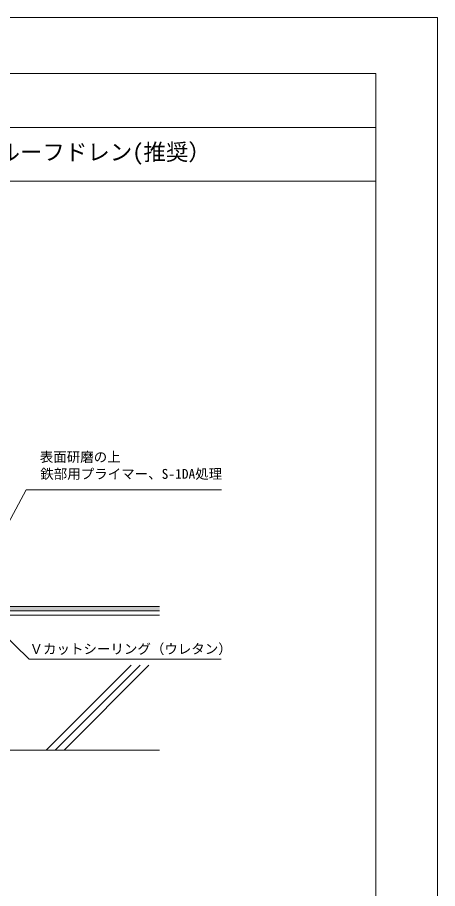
# Model space of a CAD drawing. Units: millimetres, scale not verified. Extents: x -667 to 383, y -810 to 675.
# Drawn here: x -84 to 383, y -295 to 675 of the extents above; entities that cross this region are included whole.
import ezdxf
from ezdxf.enums import TextEntityAlignment as Align

# ---------------------------------------------------------------- set-up
doc = ezdxf.new("R2010")
doc.units = ezdxf.units.MM
doc.header["$LTSCALE"] = 5
for name, color, linetype, lineweight in [('0-0_Defpoints', 7, 'Continuous', 18), ('0-5_文字', 4, 'Continuous', 18), ('0-6_枠', 6, 'Continuous', 18), ('0-7_躯体', 4, 'Continuous', 18)]:
    doc.layers.add(name, color=color, linetype=linetype, lineweight=lineweight)
doc.styles.add('ＭＳ ゴシック', font='')
doc.styles.get('ＭＳ ゴシック').set_extended_font_data('MS Gothic')

msp = doc.modelspace()

# ---------------------------------------------------------------- linework, layer by layer
at = {"layer": '0-0_Defpoints'}
for p, q in [((383.269, 674.886), (-666.731, 674.886)), ((383.269, -810.114), (383.269, 674.886))]:
    msp.add_line(p, q, dxfattribs=at)
for points in [[(-126.337, 13.912), (-126.337, 18.912), (-121.337, 13.912), (73.921, 13.912)], [(-126.337, 18.912), (73.921, 18.912), (73.921, 13.912)]]:
    msp.add_solid(points, dxfattribs=at)
at = {"layer": '0-5_文字'}
for p, q in [((-143.655, 20.698), (-74.483, 148.692)), ((-74.483, 148.692), (-71.983, 148.692)), ((-74.483, 148.692), (-61.983, 148.692)), ((-61.983, 148.692), (142.797, 148.692)), ((-104.758, -7.575), (-71.368, -39.926)), ((-71.368, -39.926), (-58.868, -39.926)), ((-58.868, -39.926), (142.412, -39.926))]:
    msp.add_line(p, q, dxfattribs=at)
at = {"layer": '0-6_枠'}
for p, q in [((314.519, 612.386), (-597.981, 612.386)), ((314.519, 552.386), (-597.981, 552.386)), ((314.519, 492.386), (-597.981, 492.386))]:
    msp.add_line(p, q, dxfattribs=at)
msp.add_lwpolyline([(314.519, 612.386), (314.519, -747.614), (-597.981, -747.614)], dxfattribs=at)
at = {"layer": '0-7_躯体', "color": 2}
for p, q in [((-126.337, 18.912), (73.921, 18.912)), ((-121.337, 13.912), (73.921, 13.912))]:
    msp.add_line(p, q, dxfattribs=at)
at = {"layer": '0-7_躯体'}
for p, q in [((-121.316, 8.912), (73.921, 8.912)), ((-52.225, -141.088), (42.252, -46.61)), ((-42.326, -141.088), (52.152, -46.61)), ((62.051, -46.61), (-32.427, -141.088)), ((-94.022, -141.088), (73.921, -141.088))]:
    msp.add_line(p, q, dxfattribs=at)

# ---------------------------------------------------------------- texts
at = {"layer": '0-5_文字', "color": 7, "style": 'ＭＳ ゴシック'}
for s, height, p in [('②アスファルト、シート防水用横引きルーフドレン(推奨）', 18.33, (-531.535, 510.197)), ('表面研磨の上', 11, (-59.373, 176.498)), ('鉄部用プライマー、S-1DA処理', 11, (-58.851, 157.658)), ('Ｖカットシーリング（ウレタン）', 11, (-70.782, -37.305))]:
    msp.add_text(s, height=height, dxfattribs=at).set_placement(p, align=Align.BOTTOM_LEFT)

doc.saveas('drawing.dxf')
